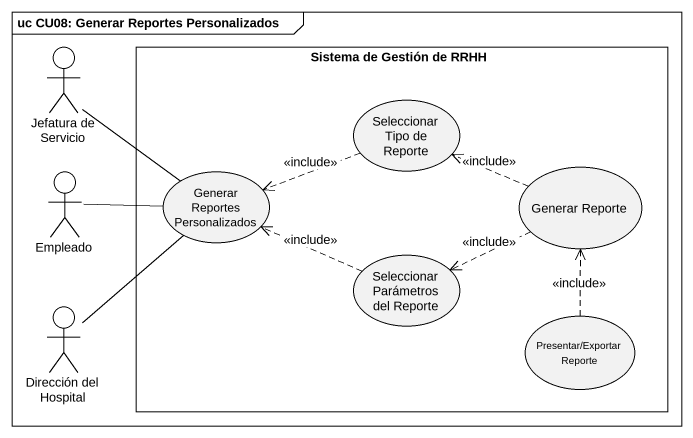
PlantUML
@startuml
mainframe uc CU08: Generar Reportes Personalizados
actor "Jefatura de Servicio" as Jefatura_de_Servicio
rectangle "Sistema de Gestión de RRHH" as Sistema_de_Gestión_de_RRHH {
  usecase "Seleccionar Tipo de Reporte" as Seleccionar_Tipo_de_Reporte
  usecase "Generar Reportes Personalizados" as Generar_Reportes
  usecase "Generar Reporte" as Generar_Reporte
  usecase "Seleccionar Parámetros del Reporte" as Seleccionar_Parámetros_del
  usecase "Presentar/Exportar Reporte" as Presentar_Exportar_Reporte
}
actor Empleado
actor "Dirección del Hospital" as Dirección_del_Hospital
Jefatura_de_Servicio -- Generar_Reportes
Seleccionar_Tipo_de_Reporte .left.> Generar_Reportes : <<include>>
Empleado -right- Generar_Reportes
Generar_Reporte .left.> Seleccionar_Tipo_de_Reporte : <<include>>
Generar_Reporte .left.> Seleccionar_Parámetros_del : <<include>>
Seleccionar_Parámetros_del .left.> Generar_Reportes : <<include>>
Dirección_del_Hospital -up- Generar_Reportes
Presentar_Exportar_Reporte .up.> Generar_Reporte : <<include>>
@enduml
